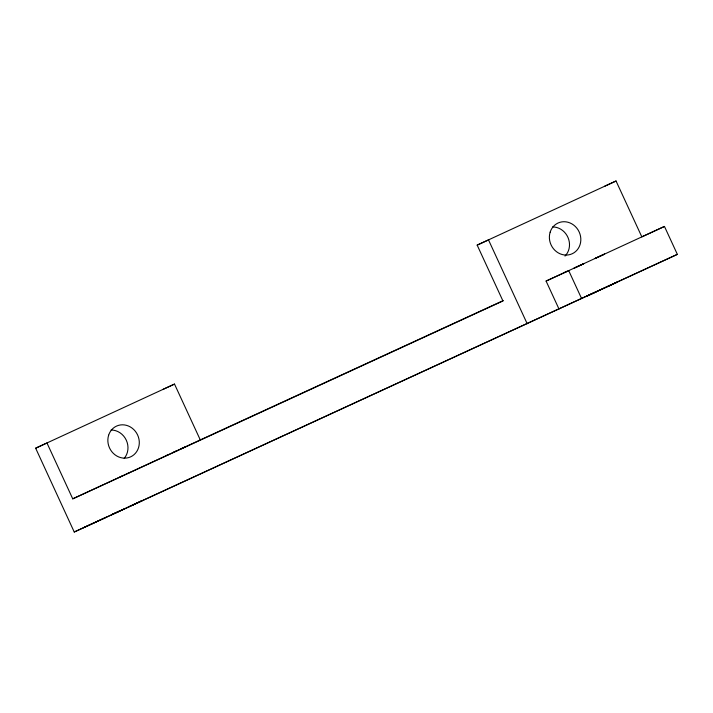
<?xml version="1.0" encoding="UTF-8"?>
<svg xmlns="http://www.w3.org/2000/svg" width="713" height="713" viewBox="0 0 713 713"><rect width="100%" height="100%" fill="white"/><g stroke="black" fill="none" stroke-linecap="round" stroke-linejoin="round"><path stroke-width="1.07" d="M128.153 473.209L129.098 472.772M120.051 476.961L121.763 476.168M583.091 263.988L574.045 268.168L583.787 263.685M595.542 258.258L604.588 254.069L594.838 258.561M138.206 502.451L132.939 504.884M139.124 502.032L141.985 500.704L128.34 506.988M119.632 511.007L111.442 514.795L125.087 508.512M595.979 291.911L586.933 296.1L617.476 282L607.734 286.483M604.722 186.2L616.041 180.995L641.816 236.85L664.463 226.44L677.35 254.363L74.241 532.005L35.65 448.192L174.507 384.075L200.291 439.93L503.253 300.583M163.188 389.289L174.507 384.075M35.65 448.192L46.969 442.978L72.744 498.842L502.95 300.966L477.166 245.112L616.041 180.995M477.166 245.112L488.503 239.898L527.165 323.684M72.744 498.842L200.291 439.93M166.263 455.58L168.241 454.671M173.179 452.407L177.127 450.589M181.075 448.771L186.004 446.498M564.856 272.25L566.871 271.323M558.974 308.996L546.087 281.065L568.724 270.655L581.612 298.578M546.087 281.065L664.463 226.44M74.241 532.005L677.35 254.363M83.412 527.727L106.085 517.299M552.611 226.939A16.916 15.463 65.3 0 1 568.047 237.634A16.916 15.463 65.3 0 1 565.008 256.074M111.076 430.019A16.916 15.463 65.3 0 1 126.299 440.206A16.916 15.463 65.3 0 1 124.178 458.397M550.16 232.126A16.916 15.463 65.3 0 0 568.314 254.915A16.916 15.463 65.3 0 0 576.835 228.16A16.916 15.463 65.3 0 0 550.16 232.126M108.634 435.206A16.916 15.463 65.3 0 0 126.789 457.996A16.916 15.463 65.3 0 0 135.301 431.24A16.916 15.463 65.3 0 0 108.634 435.206"/></g></svg>
